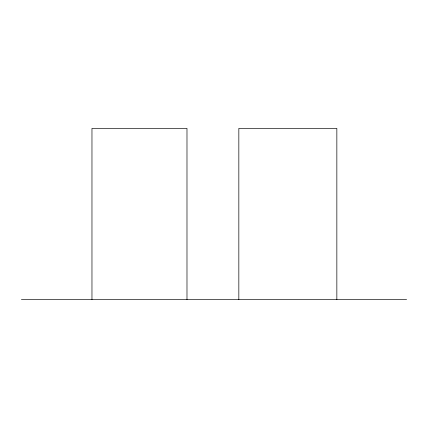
<?xml version="1.0" encoding="UTF-8"?>
<svg xmlns="http://www.w3.org/2000/svg" width="428" height="428" viewBox="0 0 428 428"><rect width="100%" height="100%" fill="white"/><g stroke="black" fill="none" stroke-linecap="round" stroke-linejoin="round"><path stroke-width="0.64" d="M21.4 299.6L406.6 299.6M336.847 299.6L336.847 128.4L238.835 128.4L238.835 299.6M186.983 299.6L186.983 128.4L91.967 128.4L91.967 299.6"/></g></svg>
